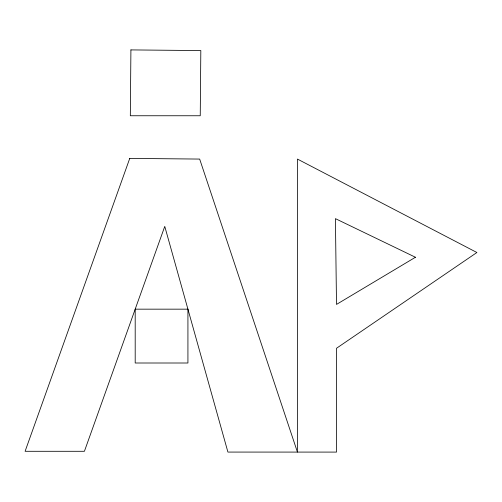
<?xml version="1.0" encoding="UTF-8"?>
<svg xmlns="http://www.w3.org/2000/svg" width="502" height="502" viewBox="0 0 502 502"><rect width="100%" height="100%" fill="white"/><g stroke="black" fill="none" stroke-linecap="round" stroke-linejoin="round"><path stroke-width="0.75" d="M130.915 49.905L130.325 115.755L200.242 115.755L200.825 50.576L130.915 49.905M129.748 158.4L25.1 451.298L84.411 451.298L164.763 226.396L227.914 452.076L336.503 452.095L336.503 348.269L476.9 252.512L297.435 159.071L297.435 452.095L199.664 159.071L129.748 158.4M415.449 257.256L336.503 304.419L335.418 218.646L415.449 257.256M187.924 309.163L135.195 309.163L135.195 363.002L187.924 363.002L187.924 309.163"/></g></svg>
